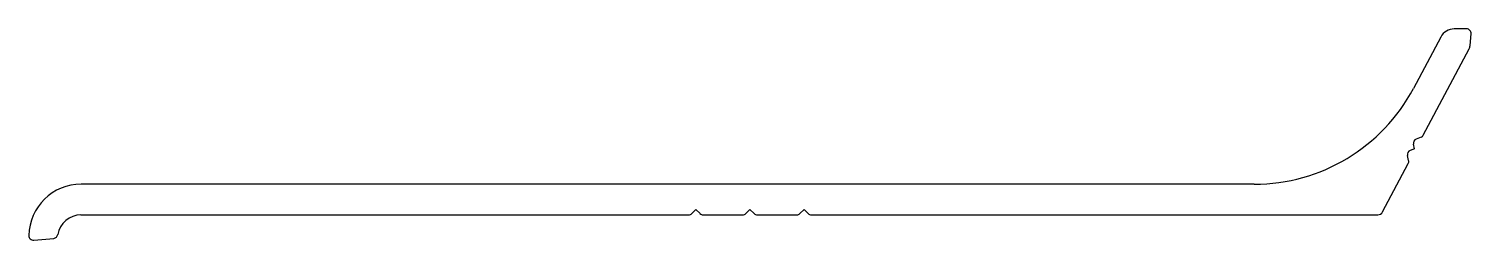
# Model space of a CAD drawing. Extents: x 1643.8 to 1723.8, y 1682.1 to 1693.8.
import ezdxf

# ---------------------------------------------------------------- set-up
doc = ezdxf.new("R2010")
doc.units = 0
doc.layers.get('0').update_dxf_attribs({"linetype": 'CONTINUOUS'})

msp = doc.modelspace()

# ---------------------------------------------------------------- linework, layer by layer
for p, q in [((1723.538, 1693.828), (1722.85, 1693.828)), ((1722.099, 1693.377), (1720.587, 1690.533)), ((1723.73, 1692.908), (1723.787, 1693.556)), ((1721.135, 1687.942), (1723.674, 1692.717)), ((1720.647, 1687.19), (1720.413, 1687.097)), ((1720.647, 1687.19), (1720.594, 1687.437)), ((1721.007, 1687.827), (1720.745, 1687.723)), ((1720.321, 1686.537), (1720.261, 1686.811)), ((1718.873, 1683.687), (1720.297, 1686.366)), ((1711.758, 1685.228), (1646.688, 1685.228)), ((1646.675, 1683.528), (1680.384, 1683.528)), ((1680.561, 1683.601), (1680.788, 1683.828)), ((1680.788, 1683.828), (1681.015, 1683.601)), ((1681.191, 1683.528), (1683.384, 1683.528)), ((1683.561, 1683.601), (1683.788, 1683.828)), ((1683.788, 1683.828), (1684.015, 1683.601)), ((1684.191, 1683.528), (1686.384, 1683.528)), ((1686.561, 1683.601), (1686.788, 1683.828)), ((1686.788, 1683.828), (1687.015, 1683.601)), ((1687.191, 1683.528), (1718.608, 1683.528)), ((1644.06, 1682.13), (1645.167, 1682.227))]:
    msp.add_line(p, q)
for centre, radius, start, end in [((1722.85, 1692.978), 0.85, 90, 152), ((1723.538, 1693.578), 0.25, 355, 90), ((1723.232, 1692.951), 0.5, 332, 355), ((1711.758, 1695.228), 10, 270, 332), ((1720.838, 1687.49), 0.25, 111.75802, 192.24198), ((1720.914, 1688.059), 0.25, 291.75802, 332), ((1720.505, 1686.865), 0.25, 111.75802, 192.24198), ((1720.076, 1686.484), 0.25, 332, 12.24198), ((1646.688, 1682.328), 2.9, 90, 178.8973), ((1646.675, 1682.228), 1.3, 90, 170.8002), ((1680.384, 1683.778), 0.25, 270, 315), ((1681.191, 1683.778), 0.25, 225, 270), ((1683.384, 1683.778), 0.25, 270, 315), ((1684.191, 1683.778), 0.25, 225, 270), ((1686.384, 1683.778), 0.25, 270, 315), ((1687.191, 1683.778), 0.25, 225, 270), ((1718.608, 1683.828), 0.3, 270, 332), ((1645.145, 1682.476), 0.25, 275, 350.8002), ((1644.038, 1682.379), 0.25, 178.8973, 275)]:
    msp.add_arc(centre, radius, start, end)

doc.saveas('drawing.dxf')
